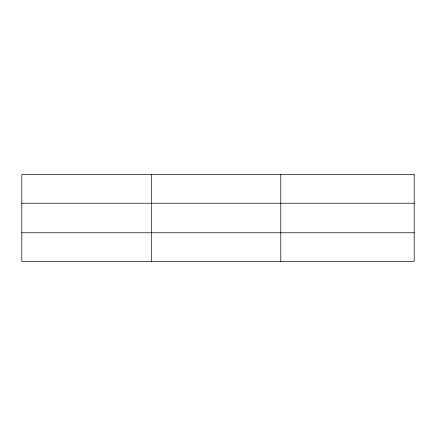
<?xml version="1.0" encoding="UTF-8"?>
<svg xmlns="http://www.w3.org/2000/svg" width="436" height="436" viewBox="0 0 436 436"><rect width="100%" height="100%" fill="white"/><g stroke="black" fill="none" stroke-linecap="round" stroke-linejoin="round"><path stroke-width="0.65" d="M151.292 261.431L151.292 174.569M280.784 261.431L280.784 174.569M21.8 203.231L414.2 203.231M21.8 232.77L414.2 232.77M414.2 174.569L414.2 261.431L21.8 261.431L21.8 174.569L414.2 174.569"/></g></svg>
